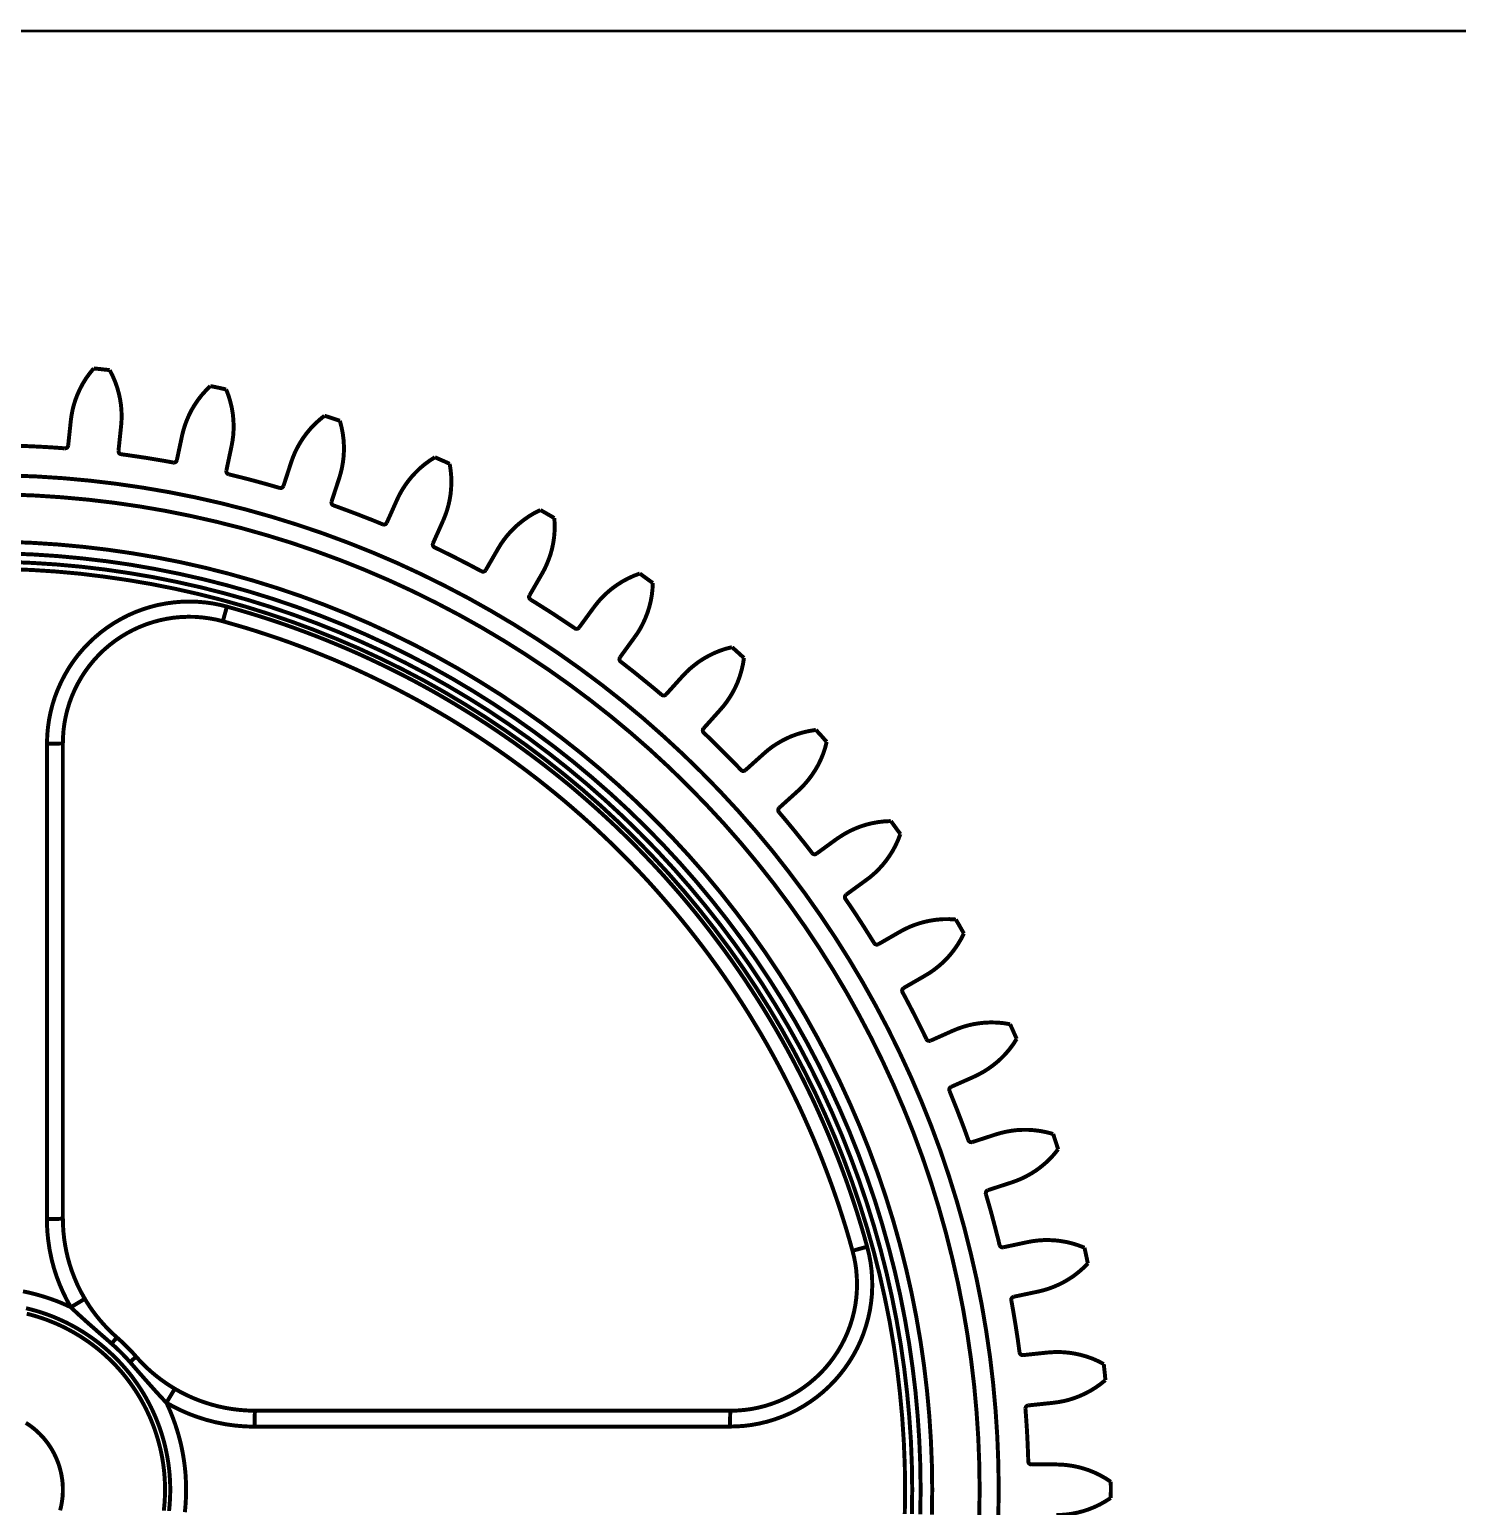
# Model space of a CAD drawing. Extents: x 0.4 to 23.1, y 0.4 to 16.1.
# Drawn here: x 12.679 to 16.235, y 12.427 to 16.106 of the extents above; entities that cross this region are included whole.
import ezdxf

# ---------------------------------------------------------------- set-up
doc = ezdxf.new("R2010")
doc.units = 0
doc.layers.get('0').update_dxf_attribs({"linetype": 'CONTINUOUS'})

msp = doc.modelspace()

# ---------------------------------------------------------------- linework, layer by layer
at = {"color": 254, "const_width": 0.00708}
msp.add_lwpolyline([(0.40386, 16.1028), (22.9415, 16.1028)], dxfattribs=at)
at = {"color": 0, "const_width": 0.00985}
for points in [[(12.7816, 15.1317), (12.7834, 15.1449), (12.7859, 15.1579), (12.7891, 15.1708), (12.7932, 15.1839), (12.7981, 15.1967), (12.8037, 15.2093), (12.811, 15.2232), (12.8192, 15.2367), (12.8285, 15.2496), (12.8387, 15.2621)], [(12.8387, 15.2621), (12.8436, 15.2615), (12.8536, 15.2606), (12.8636, 15.2594), (12.8685, 15.2589), (12.8785, 15.2579)], [(12.9069, 15.1188), (12.9079, 15.1319), (12.9082, 15.1453), (12.9077, 15.1586), (12.9064, 15.1722), (12.9043, 15.1858), (12.9014, 15.1992), (12.8972, 15.2143), (12.892, 15.229), (12.8858, 15.2436), (12.8785, 15.2579)], [(13.0587, 15.0944), (13.0619, 15.1074), (13.0658, 15.1201), (13.0704, 15.1326), (13.0758, 15.1451), (13.082, 15.1575), (13.0889, 15.1693), (13.0976, 15.1824), (13.1072, 15.1949), (13.1178, 15.2068), (13.1292, 15.2182)], [(13.1292, 15.2182), (13.1341, 15.2171), (13.139, 15.2161), (13.1439, 15.2151), (13.1488, 15.214), (13.1537, 15.2131), (13.1586, 15.2119), (13.1635, 15.2108), (13.1684, 15.2099)], [(13.182, 15.0685), (13.1844, 15.0817), (13.1861, 15.0947), (13.187, 15.1081), (13.1871, 15.1218), (13.1865, 15.1354), (13.1851, 15.149), (13.1825, 15.1644), (13.1788, 15.1797), (13.1742, 15.195), (13.1684, 15.2099)], [(12.7751, 15.07), (12.7816, 15.1317)], [(12.9004, 15.0568), (12.9069, 15.1188)], [(13.3306, 15.0285), (13.3351, 15.041), (13.3402, 15.0532), (13.3461, 15.0651), (13.3529, 15.0771), (13.3603, 15.0886), (13.3684, 15.0997), (13.3784, 15.1118), (13.3892, 15.1232), (13.401, 15.134), (13.4135, 15.1442)], [(13.4135, 15.1442), (13.4278, 15.1396), (13.4326, 15.1379), (13.4373, 15.1364), (13.4517, 15.1317)], [(13.4505, 14.9897), (13.4542, 15.0025), (13.4572, 15.0154), (13.4595, 15.0286), (13.4611, 15.0422), (13.4619, 15.0558), (13.4619, 15.0696), (13.4609, 15.0851), (13.4589, 15.1007), (13.4558, 15.1164), (13.4517, 15.1317)], [(13.0458, 15.0338), (13.0587, 15.0944)], [(12.6356, 15.0699), (12.652, 15.0693), (12.6684, 15.0687), (12.6848, 15.0679), (12.7012, 15.0672), (12.7176, 15.0663), (12.7339, 15.0653), (12.7503, 15.0642), (12.7666, 15.0629)], [(12.7751, 15.07), (12.7744, 15.0674), (12.7728, 15.0653), (12.7706, 15.0636), (12.768, 15.0631), (12.7666, 15.0629)], [(12.9004, 15.0568), (12.9006, 15.0542), (12.9016, 15.0517), (12.9035, 15.0497), (12.9058, 15.0485), (12.9072, 15.0482)], [(12.9072, 15.0482), (12.9234, 15.046), (12.9397, 15.0436), (12.9559, 15.0412), (12.9721, 15.0388), (12.9883, 15.0361), (13.0206, 15.0306), (13.0367, 15.0276)], [(13.1691, 15.0075), (13.182, 15.0685)], [(13.0458, 15.0338), (13.0449, 15.0313), (13.0431, 15.0293), (13.0407, 15.0279), (13.0381, 15.0275), (13.0367, 15.0276)], [(13.3114, 14.9694), (13.3306, 15.0285)], [(13.594, 14.9344), (13.5997, 14.9464), (13.6062, 14.9581), (13.6133, 14.9693), (13.6212, 14.9804), (13.6298, 14.9911), (13.639, 15.0012), (13.6502, 15.0124), (13.6622, 15.0225), (13.6751, 15.0321), (13.6885, 15.0407)], [(13.6885, 15.0407), (13.6931, 15.0388), (13.6977, 15.0367), (13.7023, 15.0347), (13.7069, 15.0326), (13.7115, 15.0307), (13.7252, 15.0244)], [(13.7092, 14.8833), (13.7142, 14.8957), (13.7186, 14.9082), (13.7222, 14.9211), (13.7252, 14.9344), (13.7274, 14.9479), (13.7288, 14.9615), (13.7295, 14.9772), (13.7292, 14.9928), (13.7277, 15.0088), (13.7252, 15.0244)], [(12.6311, 14.9954), (12.6973, 14.9928), (12.7633, 14.9885), (12.8292, 14.9824), (12.8949, 14.9746), (12.9604, 14.9651), (13.0257, 14.9539), (13.0906, 14.941), (13.1551, 14.9264), (13.2192, 14.9101), (13.2829, 14.8921), (13.3461, 14.8725), (13.4088, 14.8513), (13.4709, 14.8283), (13.5323, 14.8039), (13.5932, 14.7778), (13.6532, 14.75), (13.7126, 14.7207), (13.7712, 14.69), (13.8289, 14.6576), (13.8858, 14.6238), (13.9417, 14.5885), (13.9968, 14.5517), (14.0508, 14.5135), (14.1039, 14.4739), (14.1558, 14.4329), (14.2067, 14.3907), (14.2564, 14.3469), (14.305, 14.3021), (14.3525, 14.2558), (14.3986, 14.2085), (14.4435, 14.1599), (14.4872, 14.1101), (14.5296, 14.0593), (14.5704, 14.0072), (14.61, 13.9543), (14.6482, 13.9001), (14.685, 13.8452), (14.7203, 13.7892), (14.7542, 13.7323), (14.7865, 13.6746), (14.8174, 13.616), (14.8465, 13.5567), (14.8743, 13.4966), (14.9004, 13.4358), (14.9249, 13.3743), (14.9479, 13.3122), (14.969, 13.2496), (14.9887, 13.1864), (15.0067, 13.1227), (15.0229, 13.0585), (15.0376, 12.994), (15.0506, 12.9291), (15.0617, 12.8638), (15.0713, 12.7983), (15.079, 12.7326), (15.085, 12.6667), (15.0893, 12.6007), (15.0919, 12.5346), (15.0928, 12.4684), (15.0919, 12.4022)], [(13.1691, 15.0075), (13.169, 15.0049), (13.1698, 15.0024), (13.1714, 15.0001), (13.1737, 14.9988), (13.175, 14.9983)], [(13.175, 14.9983), (13.1909, 14.9943), (13.2068, 14.9904), (13.2227, 14.9863), (13.2385, 14.9821), (13.2543, 14.9778), (13.2701, 14.9735), (13.2859, 14.9689), (13.3017, 14.9643)], [(13.4312, 14.9306), (13.4505, 14.9897)], [(12.6299, 14.9479), (12.6948, 14.9453), (12.7596, 14.941), (12.8242, 14.9351), (12.8887, 14.9275), (12.953, 14.9182), (13.017, 14.9072), (13.0807, 14.8944), (13.144, 14.8801), (13.2069, 14.8642), (13.2694, 14.8465), (13.3314, 14.8274), (13.3929, 14.8064), (13.4538, 14.784), (13.5142, 14.7599), (13.5738, 14.7343), (13.6328, 14.7071), (13.691, 14.6783), (13.7485, 14.6481), (13.8051, 14.6164), (13.8609, 14.5832), (13.9158, 14.5486), (13.9699, 14.5125), (14.0228, 14.475), (14.0749, 14.4361), (14.1258, 14.396), (14.1758, 14.3544), (14.2246, 14.3117), (14.2724, 14.2675), (14.3187, 14.2222), (14.364, 14.1757), (14.4082, 14.1281), (14.451, 14.0792), (14.4925, 14.0293), (14.5328, 13.9783), (14.5715, 13.9263), (14.609, 13.8733), (14.6451, 13.8193), (14.6797, 13.7644), (14.7131, 13.7086), (14.7447, 13.6519), (14.775, 13.5945), (14.8036, 13.5362), (14.8308, 13.4772), (14.8564, 13.4176), (14.8806, 13.3573), (14.9031, 13.2963), (14.9239, 13.2349), (14.9432, 13.1728), (14.9608, 13.1103), (14.9767, 13.0474), (14.9911, 12.9841), (15.0038, 12.9204), (15.0147, 12.8564), (15.024, 12.7922), (15.0317, 12.7277), (15.0376, 12.663), (15.0419, 12.5982), (15.0444, 12.5333), (15.0453, 12.4684), (15.0444, 12.4035)], [(13.3114, 14.9694), (13.3101, 14.9671), (13.3082, 14.9653), (13.3057, 14.9642), (13.303, 14.964), (13.3017, 14.9643)], [(13.5687, 14.8778), (13.594, 14.9344)], [(13.4312, 14.9306), (13.4308, 14.9278), (13.4314, 14.9253), (13.4327, 14.9229), (13.4348, 14.9212), (13.436, 14.9207)], [(13.436, 14.9207), (13.4515, 14.9151), (13.4669, 14.9094), (13.4823, 14.9037), (13.4976, 14.8979), (13.5129, 14.8919), (13.5281, 14.886), (13.5433, 14.8799), (13.5585, 14.8736)], [(13.8461, 14.8133), (13.8531, 14.8247), (13.8607, 14.8356), (13.8689, 14.846), (13.878, 14.8563), (13.8877, 14.8661), (13.8979, 14.8751), (13.9103, 14.8849), (13.9232, 14.8939), (13.9369, 14.9021), (13.9512, 14.9092)], [(13.9512, 14.9092), (13.9556, 14.9068), (13.96, 14.9043), (13.9774, 14.8943), (13.9817, 14.8917), (13.986, 14.8892)], [(13.5687, 14.8778), (13.5672, 14.8756), (13.5651, 14.8739), (13.5625, 14.8731), (13.5598, 14.8732), (13.5585, 14.8736)], [(13.6838, 14.8265), (13.7092, 14.8833)], [(13.9553, 14.7506), (13.9617, 14.7622), (13.9672, 14.7743), (13.9722, 14.7867), (13.9767, 14.7996), (13.9803, 14.8129), (13.9831, 14.8262), (13.9854, 14.8418), (13.9867, 14.8574), (13.9868, 14.8733), (13.986, 14.8892)], [(14.9264, 12.4066), (14.9272, 12.4684), (14.9272, 12.4684), (14.9264, 12.5302), (14.9239, 12.592), (14.9199, 12.6538), (14.9142, 12.7153), (14.9069, 12.7768), (14.8981, 12.8379), (14.8876, 12.8989), (14.8756, 12.9595), (14.8619, 13.0199), (14.8467, 13.0798), (14.8299, 13.1393), (14.8115, 13.1983), (14.7917, 13.2569), (14.7703, 13.3149), (14.7474, 13.3724), (14.7229, 13.4292), (14.6971, 13.4853), (14.6697, 13.5408), (14.6408, 13.5955), (14.6107, 13.6495), (14.5792, 13.7026), (14.5461, 13.7549), (14.5117, 13.8064), (14.476, 13.8569), (14.439, 13.9064), (14.4008, 13.955), (14.3613, 14.0025), (14.3204, 14.049), (14.2785, 14.0944), (14.2353, 14.1387), (14.191, 14.1819), (14.1456, 14.2239), (14.0992, 14.2646), (14.0515, 14.3042), (14.0029, 14.3425), (13.9535, 14.3794), (13.9029, 14.4151), (13.8515, 14.4496), (13.7992, 14.4825), (13.7461, 14.5142), (13.6921, 14.5443), (13.6374, 14.5732), (13.5819, 14.6004), (13.5258, 14.6264), (13.469, 14.6508), (13.4115, 14.6738), (13.3535, 14.6951), (13.2949, 14.715), (13.2359, 14.7333), (13.1764, 14.7501), (13.1164, 14.7654), (13.0561, 14.779), (12.9954, 14.7911), (12.9345, 14.8015), (12.8733, 14.8104), (12.8119, 14.8176), (12.7503, 14.8233), (12.6886, 14.8274), (12.6268, 14.8299)], [(13.6838, 14.8265), (13.6832, 14.8239), (13.6834, 14.8213), (13.6846, 14.8187), (13.6864, 14.8168), (13.6876, 14.8163)], [(12.6261, 14.801), (12.6871, 14.7986), (12.748, 14.7946), (12.8089, 14.7889), (12.8695, 14.7818), (12.93, 14.7731), (12.9902, 14.7626), (13.0501, 14.7507), (13.1097, 14.7372), (13.1689, 14.7222), (13.2277, 14.7056), (13.286, 14.6875), (13.3439, 14.6679), (13.4012, 14.6468), (13.4579, 14.6242), (13.5141, 14.6), (13.5695, 14.5744), (13.6243, 14.5474), (13.6783, 14.519), (13.7317, 14.4892), (13.7841, 14.4579), (13.8358, 14.4253), (13.8866, 14.3914), (13.9365, 14.3561), (13.9854, 14.3196), (14.0333, 14.2818), (14.0804, 14.2426), (14.1263, 14.2024), (14.1711, 14.161), (14.2149, 14.1183), (14.2575, 14.0746), (14.299, 14.0297), (14.3393, 13.9838), (14.3783, 13.9368), (14.4161, 13.8888), (14.4526, 13.8399), (14.4879, 13.79), (14.5218, 13.7392), (14.5544, 13.6876), (14.5857, 13.6351), (14.6156, 13.5818), (14.644, 13.5277), (14.671, 13.4729), (14.6965, 13.4175), (14.7207, 13.3613), (14.7433, 13.3046), (14.7644, 13.2473), (14.7842, 13.1895), (14.8022, 13.1311), (14.8187, 13.0723), (14.8339, 13.0131), (14.8474, 12.9535), (14.8592, 12.8936), (14.8696, 12.8334), (14.8783, 12.7729), (14.8856, 12.7123), (14.8911, 12.6515), (14.8951, 12.5905), (14.8975, 12.5295), (14.8983, 12.4684), (14.8983, 12.4684), (14.8975, 12.4073)], [(13.6876, 14.8163), (13.7024, 14.809), (13.7171, 14.8018), (13.7318, 14.7946), (13.7464, 14.7871), (13.761, 14.7796), (13.7756, 14.7721), (13.79, 14.7644), (13.8045, 14.7567)], [(13.8151, 14.7596), (13.8461, 14.8133)], [(12.6251, 14.7622), (12.6851, 14.7599), (12.745, 14.756), (12.8048, 14.7506), (12.8645, 14.7433), (12.9239, 14.7347), (12.9831, 14.7246), (13.042, 14.7129), (13.1006, 14.6997), (13.1589, 14.6849), (13.2167, 14.6686), (13.274, 14.6507), (13.3309, 14.6314), (13.3873, 14.6106), (13.4431, 14.5883), (13.4983, 14.5647), (13.5528, 14.5394), (13.6067, 14.5129), (13.6599, 14.485), (13.7123, 14.4556), (13.7639, 14.4249), (13.8147, 14.3929), (13.8647, 14.3594), (13.9137, 14.3249), (13.9618, 14.2889), (14.009, 14.2517), (14.0553, 14.2133), (14.1004, 14.1736), (14.1444, 14.1329), (14.1875, 14.091), (14.2294, 14.0479), (14.2703, 14.0038), (14.3099, 13.9586), (14.3482, 13.9125), (14.3854, 13.8653), (14.4214, 13.8172), (14.4561, 13.7681), (14.4894, 13.7182), (14.5215, 13.6674), (14.5522, 13.6157), (14.5815, 13.5633), (14.6094, 13.5101), (14.6361, 13.4563), (14.6612, 13.4017), (14.685, 13.3465), (14.7072, 13.2908), (14.7279, 13.2344), (14.7472, 13.1775), (14.7651, 13.1201), (14.7814, 13.0623), (14.7962, 13.0041), (14.8094, 12.9455), (14.8213, 12.8866), (14.8314, 12.8274), (14.84, 12.7679), (14.8469, 12.7083), (14.8525, 12.6484), (14.8564, 12.5885), (14.8589, 12.5285), (14.8596, 12.4684), (14.8589, 12.4083)], [(14.8765, 12.4079), (14.8774, 12.4684), (14.8765, 12.5289), (14.8742, 12.5894), (14.8701, 12.6498), (14.8646, 12.7101), (14.8575, 12.7702), (14.8489, 12.8301), (14.8386, 12.8898), (14.8268, 12.9492), (14.8135, 13.0082), (14.7986, 13.0669), (14.7821, 13.1252), (14.7642, 13.1829), (14.7447, 13.2403), (14.7237, 13.2971), (14.7014, 13.3533), (14.6774, 13.4089), (14.6521, 13.4639), (14.6253, 13.5182), (14.5971, 13.5718), (14.5675, 13.6246), (14.5365, 13.6766), (14.5043, 13.7278), (14.4707, 13.7781), (14.4357, 13.8276), (14.3994, 13.8761), (14.3619, 13.9236), (14.3233, 13.9701), (14.2833, 14.0157), (14.2424, 14.0601), (14.2, 14.1035), (14.1567, 14.1457), (14.1122, 14.1868), (14.0667, 14.2267), (14.0201, 14.2654), (13.9726, 14.3029), (13.9242, 14.3392), (13.8747, 14.374), (13.8244, 14.4078), (13.7732, 14.44), (13.7211, 14.471), (13.6683, 14.5006), (13.6148, 14.5287), (13.5604, 14.5556), (13.5055, 14.5808), (13.4499, 14.6047), (13.3937, 14.6272), (13.3369, 14.6481), (13.2795, 14.6676), (13.2217, 14.6856), (13.1635, 14.7019), (13.1048, 14.7168), (13.0457, 14.7301), (12.9864, 14.7421), (12.9267, 14.7522), (12.8668, 14.761), (12.8067, 14.7681), (12.7464, 14.7736), (12.686, 14.7775), (12.6255, 14.78)], [(13.8151, 14.7596), (13.8134, 14.7575), (13.811, 14.7562), (13.8084, 14.7557), (13.8058, 14.7561), (13.8045, 14.7567)], [(13.9242, 14.6967), (13.9553, 14.7506)], [(14.0842, 14.6665), (14.0924, 14.6771), (14.101, 14.6872), (14.1103, 14.6967), (14.1204, 14.706), (14.131, 14.7146), (14.1421, 14.7226), (14.1554, 14.7311), (14.1693, 14.7386), (14.1837, 14.7453), (14.1989, 14.751)], [(14.1989, 14.751), (14.2029, 14.7481), (14.2069, 14.7451), (14.211, 14.7422), (14.215, 14.7392), (14.2232, 14.7333), (14.2313, 14.7274)], [(14.1862, 14.5928), (14.1938, 14.6036), (14.2007, 14.6151), (14.2068, 14.6268), (14.2125, 14.6393), (14.2175, 14.6521), (14.2218, 14.6651), (14.2257, 14.6803), (14.2286, 14.6957), (14.2304, 14.7114), (14.2313, 14.7274)], [(12.7223, 14.3269), (12.7229, 14.3468), (12.7246, 14.3667), (12.7274, 14.3865), (12.7313, 14.4061), (12.7363, 14.4254), (12.7423, 14.4444), (12.7495, 14.4629), (12.7577, 14.4811), (12.7669, 14.4989), (12.777, 14.5161), (12.7881, 14.5326), (12.8001, 14.5486), (12.813, 14.5637), (12.8268, 14.5782), (12.8413, 14.5918), (12.8566, 14.6047), (12.8726, 14.6167), (12.8892, 14.6276), (12.9063, 14.6376), (12.924, 14.6468), (12.9423, 14.6549), (12.961, 14.6619), (12.98, 14.6679), (12.9992, 14.6728), (13.0188, 14.6765), (13.0385, 14.6792), (13.0584, 14.6808), (13.0783, 14.6813), (13.0982, 14.6806), (13.118, 14.6789), (13.1356, 14.6764), (13.1531, 14.6729), (13.1704, 14.6686)], [(13.9242, 14.6967), (13.9232, 14.694), (13.9232, 14.6914), (13.9242, 14.6889), (13.9258, 14.6868), (13.9268, 14.686)], [(13.9268, 14.686), (13.9408, 14.6774), (13.9547, 14.6686), (13.9685, 14.6599), (13.9824, 14.651), (13.996, 14.6419), (14.0097, 14.6329), (14.0233, 14.6238), (14.0369, 14.6146)], [(13.1604, 14.6321), (13.1434, 14.6363), (13.1263, 14.6394), (13.1089, 14.6417), (13.0911, 14.6431), (13.0731, 14.6433), (13.0552, 14.6426), (13.0378, 14.641), (13.0206, 14.6383), (13.0035, 14.6347), (12.9862, 14.63), (12.9691, 14.6244), (12.9525, 14.6178), (12.9366, 14.6104), (12.9212, 14.6022), (12.9063, 14.5932), (12.8915, 14.5831), (12.8773, 14.5721), (12.8637, 14.5604), (12.8512, 14.5482), (12.8394, 14.5354), (12.8283, 14.5219), (12.8177, 14.5075), (12.8079, 14.4924), (12.799, 14.4768), (12.7912, 14.4611), (12.7842, 14.4451), (12.7782, 14.4288), (12.773, 14.4115), (12.7688, 14.3942), (12.7655, 14.3764), (12.7635, 14.3606), (12.7623, 14.3444), (12.7618, 14.3283)], [(13.1604, 14.6321), (13.1604, 14.6322), (13.1606, 14.6329), (13.1609, 14.6339), (13.1612, 14.6351), (13.1617, 14.6369), (13.1623, 14.639), (13.1629, 14.6414), (13.1636, 14.6442), (13.1644, 14.6471), (13.1654, 14.6503), (13.1663, 14.6536), (13.1673, 14.6572), (13.1683, 14.661), (13.1693, 14.6647), (13.1704, 14.6686)], [(13.1704, 14.6686), (13.1988, 14.6606), (13.2271, 14.6522), (13.2552, 14.6435), (13.2833, 14.6344), (13.3112, 14.625), (13.339, 14.6151), (13.3666, 14.6049), (13.3942, 14.5944), (13.4216, 14.5835), (13.4489, 14.5722), (13.476, 14.5607), (13.5029, 14.5488), (13.5297, 14.5364), (13.5564, 14.5237), (13.5828, 14.5108), (13.6092, 14.4975), (13.6353, 14.4839), (13.6612, 14.4699), (13.687, 14.4556), (13.7126, 14.4408), (13.738, 14.4258), (13.7632, 14.4104), (13.7882, 14.3949), (13.813, 14.3789), (13.8376, 14.3626), (13.8619, 14.346), (13.8861, 14.3292), (13.91, 14.3118), (13.9337, 14.2943), (13.9572, 14.2765), (13.9804, 14.2583), (14.0035, 14.2399), (14.0263, 14.2213), (14.0488, 14.2021), (14.071, 14.1828), (14.0931, 14.1632), (14.1149, 14.1433), (14.1364, 14.1232), (14.1576, 14.1028), (14.1786, 14.0821), (14.1993, 14.061), (14.2197, 14.0397), (14.2399, 14.0183), (14.2599, 13.9965), (14.2794, 13.9744), (14.2988, 13.9522), (14.3178, 13.9297), (14.3365, 13.9069), (14.3549, 13.8839), (14.3731, 13.8606), (14.3908, 13.8371), (14.4085, 13.8134), (14.4257, 13.7895), (14.4426, 13.7653), (14.4592, 13.741), (14.4754, 13.7164), (14.4914, 13.6916), (14.5071, 13.6666), (14.5224, 13.6414), (14.5374, 13.616), (14.5521, 13.5904), (14.5664, 13.5647), (14.5804, 13.5387), (14.594, 13.5126), (14.6074, 13.4863), (14.6204, 13.4598), (14.6331, 13.4332), (14.6453, 13.4064), (14.6572, 13.3794), (14.6689, 13.3523), (14.68, 13.325), (14.691, 13.2976), (14.7015, 13.2701), (14.7117, 13.2425), (14.7215, 13.2146), (14.731, 13.1867), (14.7401, 13.1586), (14.7488, 13.1305), (14.7572, 13.1022), (14.7651, 13.0738)], [(14.0476, 14.6164), (14.0842, 14.6665)], [(14.7286, 13.0638), (14.7207, 13.0921), (14.7124, 13.1202), (14.7036, 13.1482), (14.6946, 13.1762), (14.6851, 13.2039), (14.6753, 13.2317), (14.6651, 13.2592), (14.6546, 13.2866), (14.6437, 13.3139), (14.6325, 13.341), (14.6208, 13.368), (14.6089, 13.3948), (14.5967, 13.4215), (14.584, 13.448), (14.571, 13.4743), (14.5576, 13.5005), (14.544, 13.5265), (14.53, 13.5523), (14.5157, 13.5779), (14.501, 13.6033), (14.4858, 13.6286), (14.4706, 13.6536), (14.4549, 13.6784), (14.4389, 13.7031), (14.4226, 13.7275), (14.406, 13.7517), (14.389, 13.7757), (14.3718, 13.7994), (14.3542, 13.8229), (14.3362, 13.8463), (14.3181, 13.8693), (14.2996, 13.8921), (14.2808, 13.9147), (14.2618, 13.9369), (14.2425, 13.959), (14.2228, 13.981), (14.2029, 14.0025), (14.1826, 14.0238), (14.1622, 14.0449), (14.1414, 14.0656), (14.1203, 14.0861), (14.099, 14.1063), (14.0775, 14.1263), (14.0557, 14.1458), (14.0336, 14.1651), (14.0113, 14.1843), (13.9886, 14.2031), (13.9658, 14.2215), (13.9428, 14.2397), (13.9194, 14.2576), (13.896, 14.2751), (13.8722, 14.2924), (13.8482, 14.3094), (13.8241, 14.326), (13.7996, 14.3424), (13.775, 14.3583), (13.7502, 14.374), (13.7252, 14.3894), (13.6999, 14.4043), (13.6745, 14.419), (13.6488, 14.4335), (13.623, 14.4474), (13.5971, 14.4611), (13.5709, 14.4744), (13.5445, 14.4874), (13.5181, 14.5), (13.4914, 14.5124), (13.4646, 14.5243), (13.4376, 14.536), (13.4104, 14.5471), (13.3832, 14.5581), (13.3557, 14.5686), (13.3282, 14.5788), (13.3006, 14.5886), (13.2727, 14.5979), (13.2448, 14.6071), (13.2167, 14.6158), (13.1886, 14.624), (13.1604, 14.6321)], [(14.0476, 14.6164), (14.0458, 14.6146), (14.0433, 14.6133), (14.0407, 14.6132), (14.0381, 14.6139), (14.0369, 14.6146)], [(14.1496, 14.5424), (14.1862, 14.5928)], [(14.3056, 14.4957), (14.3149, 14.5054), (14.3246, 14.5144), (14.3349, 14.5229), (14.3457, 14.5311), (14.3572, 14.5386), (14.3692, 14.5454), (14.3832, 14.5524), (14.3978, 14.5585), (14.4129, 14.5636), (14.4285, 14.5676)], [(14.4285, 14.5676), (14.4322, 14.5643), (14.436, 14.561), (14.4397, 14.5576), (14.4435, 14.5543), (14.4471, 14.551), (14.4508, 14.5476), (14.4546, 14.5442), (14.4583, 14.5408)], [(14.1496, 14.5424), (14.1485, 14.54), (14.1482, 14.5372), (14.1488, 14.5346), (14.1501, 14.5324), (14.1513, 14.5315)], [(14.1513, 14.5315), (14.1642, 14.5214), (14.1771, 14.5113), (14.19, 14.5011), (14.2026, 14.4908), (14.2154, 14.4804), (14.2281, 14.47), (14.2407, 14.4596), (14.2532, 14.4489)], [(14.3994, 14.4117), (14.4081, 14.4218), (14.4161, 14.4324), (14.4235, 14.4435), (14.4304, 14.4551), (14.4368, 14.4674), (14.4424, 14.4799), (14.4478, 14.4946), (14.4522, 14.5096), (14.4558, 14.525), (14.4583, 14.5408)], [(14.2642, 14.4497), (14.3056, 14.4957)], [(14.2642, 14.4497), (14.2619, 14.4479), (14.2594, 14.4471), (14.2567, 14.4472), (14.2543, 14.4481), (14.2532, 14.4489)], [(14.3578, 14.3653), (14.3994, 14.4117)], [(14.3578, 14.3653), (14.3563, 14.3631), (14.3557, 14.3604), (14.3561, 14.3578), (14.3572, 14.3554), (14.3582, 14.3543)], [(14.3582, 14.3543), (14.37, 14.3431), (14.3818, 14.3317), (14.3935, 14.3201), (14.4051, 14.3085), (14.4167, 14.2969), (14.4282, 14.2853), (14.4396, 14.2735), (14.4508, 14.2617)], [(14.5081, 14.3026), (14.5182, 14.3113), (14.5287, 14.3193), (14.5399, 14.3267), (14.5517, 14.3336), (14.5639, 14.34), (14.5764, 14.3456), (14.5911, 14.351), (14.6061, 14.3554), (14.6218, 14.3589), (14.6376, 14.3614)], [(14.6376, 14.3614), (14.6411, 14.3576), (14.6444, 14.3539), (14.6478, 14.3503), (14.6546, 14.3428), (14.6578, 14.339), (14.6612, 14.3353), (14.6644, 14.3317)], [(12.7221, 13.1428), (12.7222, 13.2215), (12.7222, 13.5362), (12.7223, 14.3269)], [(12.7618, 14.3283), (12.7617, 14.3283), (12.7611, 14.3282), (12.7601, 14.3279), (12.7588, 14.3279), (12.7572, 14.3276), (12.7552, 14.3276), (12.7529, 14.3275), (12.7503, 14.3274), (12.7474, 14.3272), (12.7443, 14.3272), (12.7409, 14.3271), (12.7374, 14.3271), (12.7338, 14.3269), (12.73, 14.3269), (12.7262, 14.3269), (12.7223, 14.3269)], [(12.7618, 14.3283), (12.7618, 13.1443)], [(14.5925, 14.2092), (14.6021, 14.2183), (14.6113, 14.2282), (14.6197, 14.2383), (14.6279, 14.2493), (14.6354, 14.2608), (14.6424, 14.2726), (14.6493, 14.2867), (14.6553, 14.3011), (14.6604, 14.3163), (14.6644, 14.3317)], [(14.4619, 14.2611), (14.5081, 14.3026)], [(14.4619, 14.2611), (14.4596, 14.2597), (14.4569, 14.2592), (14.4543, 14.2594), (14.4519, 14.2607), (14.4508, 14.2617)], [(14.5462, 14.1675), (14.5925, 14.2092)], [(14.5462, 14.1675), (14.5446, 14.1654), (14.5436, 14.1629), (14.5438, 14.1603), (14.5446, 14.1578), (14.5454, 14.1565)], [(14.5454, 14.1565), (14.5561, 14.144), (14.5665, 14.1315), (14.5771, 14.1187), (14.5874, 14.1061), (14.5976, 14.0933), (14.6079, 14.0806), (14.6181, 14.0676), (14.6281, 14.0546)], [(14.689, 14.0896), (14.7001, 14.0969), (14.7115, 14.1039), (14.7232, 14.1101), (14.7357, 14.1158), (14.7485, 14.1208), (14.7615, 14.125), (14.7768, 14.1289), (14.7922, 14.1317), (14.8082, 14.1336), (14.8242, 14.1343)], [(14.8242, 14.1343), (14.8271, 14.1303), (14.8301, 14.1263), (14.8331, 14.1222), (14.8361, 14.1182), (14.839, 14.114), (14.8419, 14.1101), (14.8449, 14.106), (14.8478, 14.1019)], [(14.6389, 14.0531), (14.689, 14.0896)], [(14.7633, 13.9878), (14.7739, 13.9958), (14.784, 14.0046), (14.7935, 14.0139), (14.8028, 14.0239), (14.8115, 14.0346), (14.8194, 14.0457), (14.8279, 14.0587), (14.8354, 14.0725), (14.8421, 14.0871), (14.8478, 14.1019)], [(14.6389, 14.0531), (14.6365, 14.0518), (14.6338, 14.0515), (14.6312, 14.0522), (14.629, 14.0536), (14.6281, 14.0546)], [(14.7129, 13.9511), (14.7633, 13.9878)], [(14.7129, 13.9511), (14.7111, 13.9492), (14.71, 13.9468), (14.7097, 13.944), (14.7104, 13.9415), (14.7111, 13.9403)], [(14.7111, 13.9403), (14.7203, 13.9268), (14.7294, 13.9132), (14.7386, 13.8994), (14.7475, 13.8857), (14.7564, 13.872), (14.7651, 13.8581), (14.7739, 13.8442), (14.7825, 13.8303)], [(14.8469, 13.8586), (14.8586, 13.8649), (14.8707, 13.8706), (14.8831, 13.8755), (14.8961, 13.8799), (14.9093, 13.8835), (14.9226, 13.8863), (14.9382, 13.8886), (14.9539, 13.8899), (14.97, 13.89), (14.986, 13.889)], [(14.986, 13.889), (14.9885, 13.8848), (14.991, 13.8804), (14.9936, 13.8761), (15.0035, 13.8587), (15.006, 13.8543)], [(14.7932, 13.8276), (14.8469, 13.8586)], [(14.9101, 13.7496), (14.9214, 13.7566), (14.9324, 13.7642), (14.9428, 13.7725), (14.9532, 13.7815), (14.9629, 13.7911), (14.9721, 13.8013), (14.9817, 13.8136), (14.9906, 13.8264), (14.9988, 13.8401), (15.006, 13.8543)], [(14.7932, 13.8276), (14.7907, 13.8267), (14.7879, 13.8267), (14.7854, 13.8275), (14.7833, 13.8292), (14.7825, 13.8303)], [(14.8561, 13.7185), (14.9101, 13.7496)], [(14.8561, 13.7185), (14.8542, 13.7168), (14.8528, 13.7145), (14.8522, 13.7118), (14.8526, 13.7092), (14.8532, 13.7079)], [(14.8532, 13.7079), (14.861, 13.6935), (14.8686, 13.679), (14.8762, 13.6644), (14.8838, 13.6498), (14.8911, 13.6352), (14.8983, 13.6206), (14.9057, 13.6058), (14.9128, 13.591)], [(14.9231, 13.5872), (14.9797, 13.6125)], [(14.9797, 13.6125), (14.9921, 13.6175), (15.0046, 13.6218), (15.0174, 13.6255), (15.0308, 13.6285), (15.0443, 13.6306), (15.0581, 13.6321), (15.0736, 13.6327), (15.0894, 13.6323), (15.1054, 13.6308), (15.1212, 13.6282)], [(15.1212, 13.6282), (15.1274, 13.6145), (15.1294, 13.61), (15.1314, 13.6054), (15.1335, 13.6008), (15.1375, 13.5916)], [(14.9231, 13.5872), (14.9204, 13.5866), (14.9178, 13.5869), (14.9153, 13.588), (14.9135, 13.5898), (14.9128, 13.591)], [(15.0313, 13.4974), (15.0432, 13.5033), (15.0549, 13.5097), (15.0661, 13.5168), (15.0772, 13.5247), (15.0881, 13.5333), (15.0982, 13.5424), (15.1092, 13.5536), (15.1193, 13.5654), (15.1289, 13.5782), (15.1375, 13.5916)], [(14.9743, 13.4722), (14.9721, 13.4707), (14.9704, 13.4685), (14.9697, 13.4659), (14.9699, 13.4633), (14.9703, 13.462)], [(14.9743, 13.4722), (15.0313, 13.4974)], [(14.9703, 13.462), (14.9764, 13.4468), (14.9825, 13.4315), (14.9886, 13.4163), (14.9944, 13.401), (15.0003, 13.3857), (15.0061, 13.3703), (15.0117, 13.3549), (15.0172, 13.3395)], [(15.0271, 13.3346), (15.0861, 13.3538)], [(15.0861, 13.3538), (15.0989, 13.3575), (15.1118, 13.3605), (15.125, 13.3628), (15.1386, 13.3644), (15.1522, 13.3651), (15.166, 13.3651), (15.1817, 13.3641), (15.1972, 13.362), (15.2129, 13.3589), (15.2285, 13.3547)], [(15.2285, 13.3547), (15.23, 13.3499), (15.2347, 13.3356), (15.2363, 13.3308), (15.2378, 13.3261), (15.2393, 13.3213), (15.2408, 13.3166)], [(15.0271, 13.3346), (15.0244, 13.3342), (15.0218, 13.3348), (15.0194, 13.3362), (15.0178, 13.3382), (15.0172, 13.3395)], [(15.1253, 13.2341), (15.1378, 13.2386), (15.15, 13.2437), (15.1619, 13.2496), (15.1739, 13.2563), (15.1856, 13.2637), (15.1965, 13.2717), (15.2086, 13.2817), (15.22, 13.2924), (15.2308, 13.3041), (15.2408, 13.3166)], [(15.066, 13.2148), (15.0636, 13.2135), (15.0618, 13.2115), (15.0608, 13.2091), (15.0606, 13.2064), (15.0608, 13.2051)], [(15.0608, 13.2051), (15.0654, 13.1893), (15.07, 13.1736), (15.0744, 13.1578), (15.0786, 13.1419), (15.0828, 13.1261), (15.0869, 13.1102), (15.091, 13.0943), (15.0949, 13.0784)], [(15.066, 13.2148), (15.1253, 13.2341)], [(12.7618, 13.1443), (12.7617, 13.1441), (12.7611, 13.144), (12.7601, 13.1438), (12.7588, 13.1437), (12.7571, 13.1436), (12.7552, 13.1434), (12.7528, 13.1433), (12.7502, 13.1432), (12.7473, 13.1431), (12.7441, 13.1431), (12.7408, 13.143), (12.7373, 13.1429), (12.7336, 13.1428), (12.726, 13.1428), (12.7221, 13.1428)], [(12.7817, 12.9232), (12.7715, 12.9416), (12.7622, 12.9606), (12.7538, 12.9799), (12.7462, 13), (12.7396, 13.0205), (12.7341, 13.0413), (12.7289, 13.0662), (12.7252, 13.0914), (12.7235, 13.1085), (12.7224, 13.1257), (12.7221, 13.1428)], [(12.7618, 13.1443), (12.7622, 13.1279), (12.7632, 13.1117), (12.7649, 13.0953), (12.7673, 13.0791), (12.7704, 13.0626), (12.7742, 13.0463), (12.7788, 13.03), (12.784, 13.0139), (12.7908, 12.9962), (12.7983, 12.9786), (12.8069, 12.9614), (12.8163, 12.9445)], [(14.7651, 13.0738), (14.7699, 13.0546), (14.7736, 13.035), (14.7761, 13.0153), (14.7775, 12.9953), (14.7778, 12.9754), (14.7771, 12.9556), (14.7751, 12.9359), (14.7721, 12.9162), (14.7679, 12.8967), (14.7626, 12.8775), (14.7564, 12.8586), (14.7492, 12.8402), (14.7408, 12.8222), (14.7314, 12.8046), (14.721, 12.7876), (14.7097, 12.7712), (14.6975, 12.7554), (14.6846, 12.7405), (14.6707, 12.7262), (14.656, 12.7127), (14.6407, 12.7001), (14.6244, 12.6883), (14.6078, 12.6775), (14.5906, 12.6676), (14.5728, 12.6587), (14.5544, 12.6509), (14.5357, 12.644), (14.5167, 12.6382), (14.4972, 12.6335), (14.4776, 12.6299), (14.4597, 12.6276), (14.4417, 12.6263), (14.4235, 12.6258)], [(14.425, 12.6653), (14.4425, 12.6658), (14.4599, 12.6672), (14.4772, 12.6696), (14.4949, 12.6731), (14.5122, 12.6776), (14.5293, 12.6831), (14.5457, 12.6893), (14.5615, 12.6964), (14.5771, 12.7044), (14.5925, 12.7135), (14.6075, 12.7236), (14.6218, 12.7344), (14.6351, 12.7457), (14.6479, 12.7577), (14.6599, 12.7704), (14.6714, 12.7841), (14.6822, 12.7986), (14.6922, 12.8135), (14.701, 12.8286), (14.709, 12.8441), (14.7161, 12.86), (14.7225, 12.8768), (14.7279, 12.894), (14.7324, 12.9114), (14.7357, 12.9285), (14.7381, 12.9458), (14.7394, 12.9632), (14.7399, 12.9812), (14.7393, 12.9991), (14.7378, 13.017), (14.7356, 13.0327), (14.7325, 13.0483), (14.7286, 13.0638)], [(14.7286, 13.0638), (14.7289, 13.0639), (14.7294, 13.064), (14.7304, 13.0643), (14.7318, 13.0646), (14.7335, 13.0651), (14.7356, 13.0657), (14.7379, 13.0663), (14.7407, 13.0671), (14.7436, 13.0679), (14.7468, 13.0688), (14.7503, 13.0697), (14.7538, 13.0707), (14.7575, 13.0717), (14.7614, 13.0727), (14.7651, 13.0738)], [(15.1042, 13.0725), (15.1014, 13.0724), (15.0989, 13.0732), (15.0967, 13.0749), (15.0953, 13.0771), (15.0949, 13.0784)], [(15.1042, 13.0725), (15.1649, 13.0854)], [(15.1649, 13.0854), (15.1779, 13.0878), (15.1911, 13.0894), (15.2044, 13.0903), (15.2181, 13.0904), (15.2318, 13.0898), (15.2454, 13.0883), (15.261, 13.0857), (15.2763, 13.082), (15.2915, 13.0772), (15.3065, 13.0714)], [(15.3065, 13.0714), (15.3075, 13.0665), (15.3086, 13.0616), (15.3097, 13.0568), (15.3107, 13.0518), (15.3118, 13.0469), (15.3128, 13.042), (15.3137, 13.0371), (15.3149, 13.0322)], [(15.1913, 12.9622), (15.2042, 12.9654), (15.2169, 12.9692), (15.2294, 12.9738), (15.2419, 12.9793), (15.2542, 12.9854), (15.2661, 12.9923), (15.2792, 13.0009), (15.2915, 13.0104), (15.3036, 13.0209), (15.3149, 13.0322)], [(12.6624, 12.9627), (12.6761, 12.9598), (12.6897, 12.9565), (12.7032, 12.9528), (12.7166, 12.9488), (12.7299, 12.9444), (12.7431, 12.9397), (12.7561, 12.9346), (12.769, 12.929), (12.7817, 12.9232)], [(15.1303, 12.9493), (15.1278, 12.9483), (15.1258, 12.9465), (15.1244, 12.9441), (15.124, 12.9415), (15.1243, 12.9402)], [(15.1303, 12.9493), (15.1913, 12.9622)], [(12.6701, 12.9206), (12.683, 12.9174), (12.6958, 12.9139), (12.7084, 12.91), (12.721, 12.9057), (12.7335, 12.9011), (12.7457, 12.8961), (12.7579, 12.8907), (12.7699, 12.8851), (12.7816, 12.8791), (12.7933, 12.8727), (12.8047, 12.866), (12.816, 12.859), (12.827, 12.8517), (12.8379, 12.844), (12.8485, 12.8361), (12.8589, 12.8278), (12.869, 12.8193), (12.8789, 12.8105), (12.8886, 12.8014), (12.8979, 12.792), (12.9071, 12.7823), (12.9158, 12.7725), (12.9244, 12.7623), (12.9327, 12.752), (12.9406, 12.7413), (12.9482, 12.7305), (12.9556, 12.7194), (12.9626, 12.7082), (12.9693, 12.6967), (12.9756, 12.6851), (12.9817, 12.6733), (12.9873, 12.6613), (12.9927, 12.6491), (12.9977, 12.6368), (13.0023, 12.6245), (13.0066, 12.6119), (13.0105, 12.5992), (13.0141, 12.5864), (13.0172, 12.5736), (13.02, 12.5606), (13.0225, 12.5476), (13.0246, 12.5345), (13.0263, 12.5213), (13.0276, 12.5081), (13.0285, 12.4949), (13.0291, 12.4817), (13.0293, 12.4684), (13.0291, 12.4551), (13.0285, 12.4419), (13.0276, 12.4287), (13.0263, 12.4155)], [(12.7817, 12.9232), (12.7851, 12.9252), (12.7885, 12.9272), (12.7918, 12.9291), (12.795, 12.9311), (12.7981, 12.9329), (12.801, 12.9347), (12.8037, 12.9364), (12.8063, 12.9379), (12.8085, 12.9393), (12.8105, 12.9406), (12.8123, 12.9417), (12.8138, 12.9427), (12.8149, 12.9434), (12.8157, 12.944), (12.8161, 12.9443), (12.8163, 12.9445)], [(12.883, 12.8324), (12.8682, 12.8454), (12.8534, 12.8583), (12.8238, 12.8843), (12.8026, 12.9035), (12.792, 12.9133), (12.7817, 12.9232)], [(12.8163, 12.9445), (12.8229, 12.9336), (12.8299, 12.9229), (12.8373, 12.9124), (12.8451, 12.9021), (12.8533, 12.892), (12.8618, 12.8822), (12.8707, 12.8725), (12.8799, 12.8632), (12.8881, 12.8554), (12.8965, 12.8478)], [(15.1243, 12.9402), (15.1271, 12.924), (15.13, 12.9079), (15.1326, 12.8917), (15.1353, 12.8755), (15.1378, 12.8593), (15.1403, 12.8431), (15.1425, 12.8268), (15.1447, 12.8106)], [(13.0133, 12.4162), (13.0146, 12.4293), (13.0156, 12.4423), (13.0161, 12.4553), (13.0163, 12.4684), (13.0163, 12.4684), (13.0161, 12.4815), (13.0156, 12.4945), (13.0146, 12.5075), (13.0133, 12.5206), (13.0116, 12.5335), (13.0096, 12.5464), (13.0071, 12.5592), (13.0043, 12.572), (13.0011, 12.5847), (12.9975, 12.5973), (12.9936, 12.6097), (12.9894, 12.6221), (12.9847, 12.6343), (12.9798, 12.6464), (12.9744, 12.6583), (12.9688, 12.6701), (12.9627, 12.6817), (12.9564, 12.6931), (12.9497, 12.7044), (12.9428, 12.7154), (12.9354, 12.7262), (12.9278, 12.7369), (12.9199, 12.7472), (12.9117, 12.7574), (12.9032, 12.7673), (12.8944, 12.777), (12.8852, 12.7864), (12.8759, 12.7955), (12.8663, 12.8044), (12.8565, 12.813), (12.8464, 12.8213), (12.836, 12.8293), (12.8255, 12.837), (12.8147, 12.8443), (12.8037, 12.8515), (12.7925, 12.8582), (12.7811, 12.8646), (12.7696, 12.8707), (12.7579, 12.8765), (12.746, 12.8819), (12.7339, 12.8869), (12.7217, 12.8917), (12.7094, 12.896), (12.697, 12.9), (12.6844, 12.9037), (12.6718, 12.907)], [(12.883, 12.8324), (12.8854, 12.8351), (12.8876, 12.8376), (12.8895, 12.8398), (12.8913, 12.8419), (12.8928, 12.8436), (12.8942, 12.8451), (12.8952, 12.8462), (12.8959, 12.8471), (12.8963, 12.8476), (12.8965, 12.8478)], [(12.8965, 12.8478), (12.9028, 12.8422), (12.9091, 12.8364), (12.9152, 12.8306), (12.9212, 12.8247), (12.9271, 12.8186), (12.933, 12.8125), (12.9388, 12.8063), (12.9443, 12.7999)], [(12.929, 12.7865), (12.9236, 12.7925), (12.9181, 12.7985), (12.9125, 12.8044), (12.9068, 12.8102), (12.901, 12.8159), (12.8951, 12.8215), (12.8891, 12.827), (12.883, 12.8324)], [(15.1533, 12.8038), (15.1507, 12.804), (15.1482, 12.8051), (15.1463, 12.8069), (15.145, 12.8092), (15.1447, 12.8106)], [(15.1533, 12.8038), (15.215, 12.8103)], [(15.215, 12.8103), (15.2283, 12.8112), (15.2417, 12.8115), (15.255, 12.811), (15.2686, 12.8097), (15.2822, 12.8076), (15.2956, 12.8047), (15.3107, 12.8005), (15.3256, 12.7953), (15.3403, 12.7889), (15.3544, 12.7815)], [(12.929, 12.7865), (12.9317, 12.7888), (12.9342, 12.791), (12.9364, 12.793), (12.9385, 12.7948), (12.9402, 12.7963), (12.9417, 12.7976), (12.9429, 12.7986), (12.9437, 12.7993), (12.9442, 12.7997), (12.9443, 12.7999)], [(13.0198, 12.6851), (13.0062, 12.6994), (12.9929, 12.7139), (12.9667, 12.7434), (12.9478, 12.7649), (12.929, 12.7865)], [(12.9443, 12.7999), (12.9537, 12.7896), (12.9634, 12.7796), (12.9735, 12.7699), (12.9839, 12.7606), (12.9948, 12.7516), (13.0061, 12.7429), (13.0177, 12.7346), (13.0297, 12.7267), (13.0411, 12.7197)], [(15.3544, 12.7815), (15.355, 12.7766), (15.3572, 12.7566), (15.3586, 12.7416)], [(15.2285, 12.685), (15.2417, 12.6868), (15.2547, 12.6893), (15.2676, 12.6925), (15.2807, 12.6966), (15.2936, 12.7015), (15.3061, 12.7071), (15.32, 12.7143), (15.3333, 12.7224), (15.3463, 12.7316), (15.3586, 12.7416)], [(13.0198, 12.6851), (13.0217, 12.6885), (13.0238, 12.6919), (13.0258, 12.6952), (13.0277, 12.6984), (13.0295, 12.7015), (13.0313, 12.7044), (13.033, 12.7071), (13.0345, 12.7097), (13.0359, 12.712), (13.0372, 12.714), (13.0383, 12.7157), (13.0392, 12.7172), (13.04, 12.7183), (13.0405, 12.7191), (13.0409, 12.7196), (13.0411, 12.7197)], [(13.0411, 12.7197), (13.0553, 12.7117), (13.0699, 12.7043), (13.0848, 12.6975), (13.1, 12.6913), (13.1158, 12.6857), (13.1318, 12.6807), (13.1482, 12.6763), (13.1647, 12.6727), (13.1834, 12.6695), (13.2024, 12.6672), (13.2216, 12.6658), (13.2408, 12.6653)], [(13.0198, 12.6851), (13.0257, 12.6724), (13.0311, 12.6595), (13.0362, 12.6465), (13.041, 12.6333), (13.0454, 12.62), (13.0494, 12.6066), (13.0531, 12.5931), (13.0564, 12.5795), (13.0593, 12.5658), (13.0618, 12.552), (13.0639, 12.5382), (13.0657, 12.5243), (13.0671, 12.5104), (13.068, 12.4964), (13.0686, 12.4824), (13.0688, 12.4684), (13.0686, 12.4544), (13.068, 12.4404), (13.0671, 12.4264), (13.0657, 12.4125)], [(13.2394, 12.6255), (13.2154, 12.6262), (13.1914, 12.6282), (13.1676, 12.6315), (13.1433, 12.6363), (13.1194, 12.6424), (13.0958, 12.65), (13.0762, 12.6573), (13.0571, 12.6656), (13.0382, 12.6749), (13.0198, 12.6851)], [(13.2394, 12.6255), (13.2394, 12.6294), (13.2394, 12.6333), (13.2394, 12.637), (13.2395, 12.6407), (13.2395, 12.6443), (13.2396, 12.6476), (13.2397, 12.6507), (13.2398, 12.6536), (13.2399, 12.6563), (13.24, 12.6585), (13.2401, 12.6605), (13.2403, 12.6622), (13.2404, 12.6635), (13.2406, 12.6645), (13.2407, 12.665), (13.2408, 12.6653)], [(13.2408, 12.6653), (14.425, 12.6653)], [(14.425, 12.6653), (14.4249, 12.6651), (14.4247, 12.6645), (14.4246, 12.6636), (14.4244, 12.6623), (14.4243, 12.6606), (14.4242, 12.6586), (14.424, 12.6563), (14.4239, 12.6537), (14.4239, 12.6508), (14.4238, 12.6477), (14.4236, 12.6444), (14.4236, 12.6408), (14.4236, 12.6372), (14.4236, 12.6335), (14.4235, 12.6296), (14.4235, 12.6258)], [(15.1665, 12.6785), (15.1639, 12.6778), (15.1618, 12.6762), (15.1603, 12.674), (15.1594, 12.6714), (15.1594, 12.6701)], [(15.1594, 12.6701), (15.1607, 12.6537), (15.1618, 12.6374), (15.1629, 12.621), (15.1638, 12.6046), (15.1646, 12.5882), (15.166, 12.5554), (15.1664, 12.5391)], [(15.1665, 12.6785), (15.2285, 12.685)], [(12.755, 12.4171), (12.7571, 12.4255), (12.7588, 12.434), (12.7601, 12.4425), (12.7611, 12.4511), (12.7617, 12.4597), (12.7618, 12.4684), (12.7618, 12.4684), (12.7617, 12.4771), (12.7611, 12.4857), (12.7601, 12.4943), (12.7588, 12.5028), (12.7571, 12.5113), (12.755, 12.5197), (12.7526, 12.528), (12.7498, 12.5362), (12.7466, 12.5442), (12.7431, 12.5521), (12.7393, 12.5599), (12.7351, 12.5674), (12.7306, 12.5748), (12.7258, 12.582), (12.7206, 12.5889), (12.7152, 12.5957), (12.7094, 12.6022), (12.7034, 12.6083), (12.6971, 12.6143), (12.6906, 12.62), (12.6838, 12.6253), (12.6768, 12.6304), (12.6696, 12.6351)], [(14.4235, 12.6258), (14.3449, 12.6258), (14.0301, 12.6257), (13.2394, 12.6255)], [(15.1743, 12.5314), (15.1717, 12.5318), (15.1693, 12.5332), (15.1675, 12.5352), (15.1665, 12.5377), (15.1664, 12.5391)], [(15.1743, 12.5314), (15.2363, 12.5314)], [(15.2363, 12.5314), (15.2496, 12.531), (15.2629, 12.5298), (15.2761, 12.5279), (15.2894, 12.5252), (15.3028, 12.5217), (15.3157, 12.5175), (15.3304, 12.5117), (15.3446, 12.5049), (15.3585, 12.4971), (15.3719, 12.4882)], [(15.3719, 12.4882), (15.3719, 12.4832), (15.3721, 12.4783), (15.3721, 12.4632), (15.3719, 12.4582), (15.3719, 12.4481)], [(15.2365, 12.4054), (15.2499, 12.4058), (15.2631, 12.4069), (15.2763, 12.4088), (15.2897, 12.4115), (15.3029, 12.415), (15.316, 12.4192), (15.3306, 12.425), (15.3447, 12.4317), (15.3586, 12.4395), (15.3719, 12.4481)]]:
    msp.add_lwpolyline(points, dxfattribs=at)

doc.saveas('drawing.dxf')
